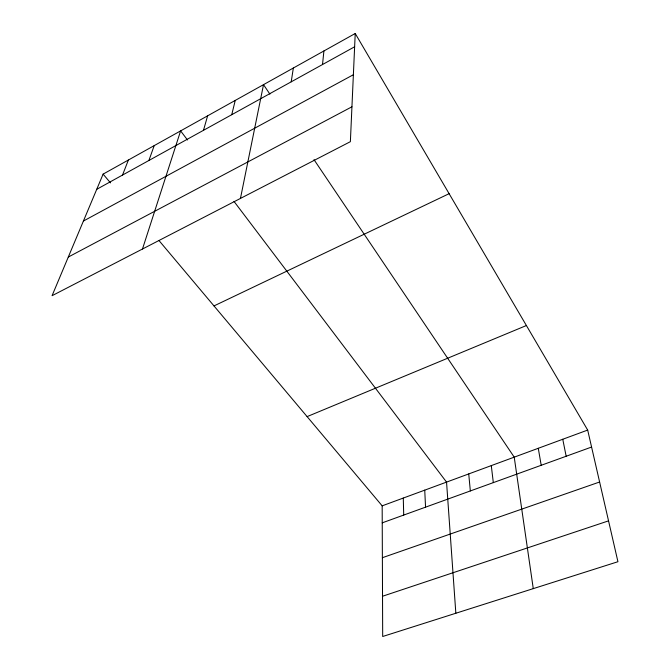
<?xml version="1.0" encoding="UTF-8"?>
<svg xmlns="http://www.w3.org/2000/svg" width="670" height="670" viewBox="0 0 670 670"><rect width="100%" height="100%" fill="white"/><g stroke="black" fill="none" stroke-linecap="round" stroke-linejoin="round"><path stroke-width="1" d="M355.226 33.5L350.377 141.672L52.067 295.696L103.113 174.116L355.226 33.5L587.682 430.073L617.933 561.72L382.687 636.5L382.168 505.842L159.024 240.58M322.521 64.529L323.903 50.97M291.207 81.832L293.351 68.013M240.455 198.429L263.519 84.646L269.893 94.118M231.736 114.704L235.254 100.416M203.479 130.323L207.625 115.826M142.476 249.014L180.615 130.893L187.5 139.988M148.891 160.49L154.209 145.625M122.518 175.071L128.38 160.03M96.731 189.317L354.631 46.783M83.407 221.05L353.375 74.73M68.298 257.046L351.943 106.798M213.99 305.922L449.118 193.68M307.111 416.614L526.402 325.528M382.168 505.842L587.682 430.073M382.235 522.843L591.585 447.049M382.377 557.708L599.617 481.998M382.528 596.25L608.544 520.866M103.113 174.116L110.483 182.877M234.006 201.41L446.547 482.107L455.843 613.243M314.004 159.653L514.225 457.158L533.27 588.629M562.758 439.26L566.167 456.253M538.278 448.289L541.201 465.29M491.286 465.608L493.321 482.626M468.732 473.925L470.34 490.943M424.738 490.147L425.55 507.165M403.281 498.053L403.717 515.071"/></g></svg>
